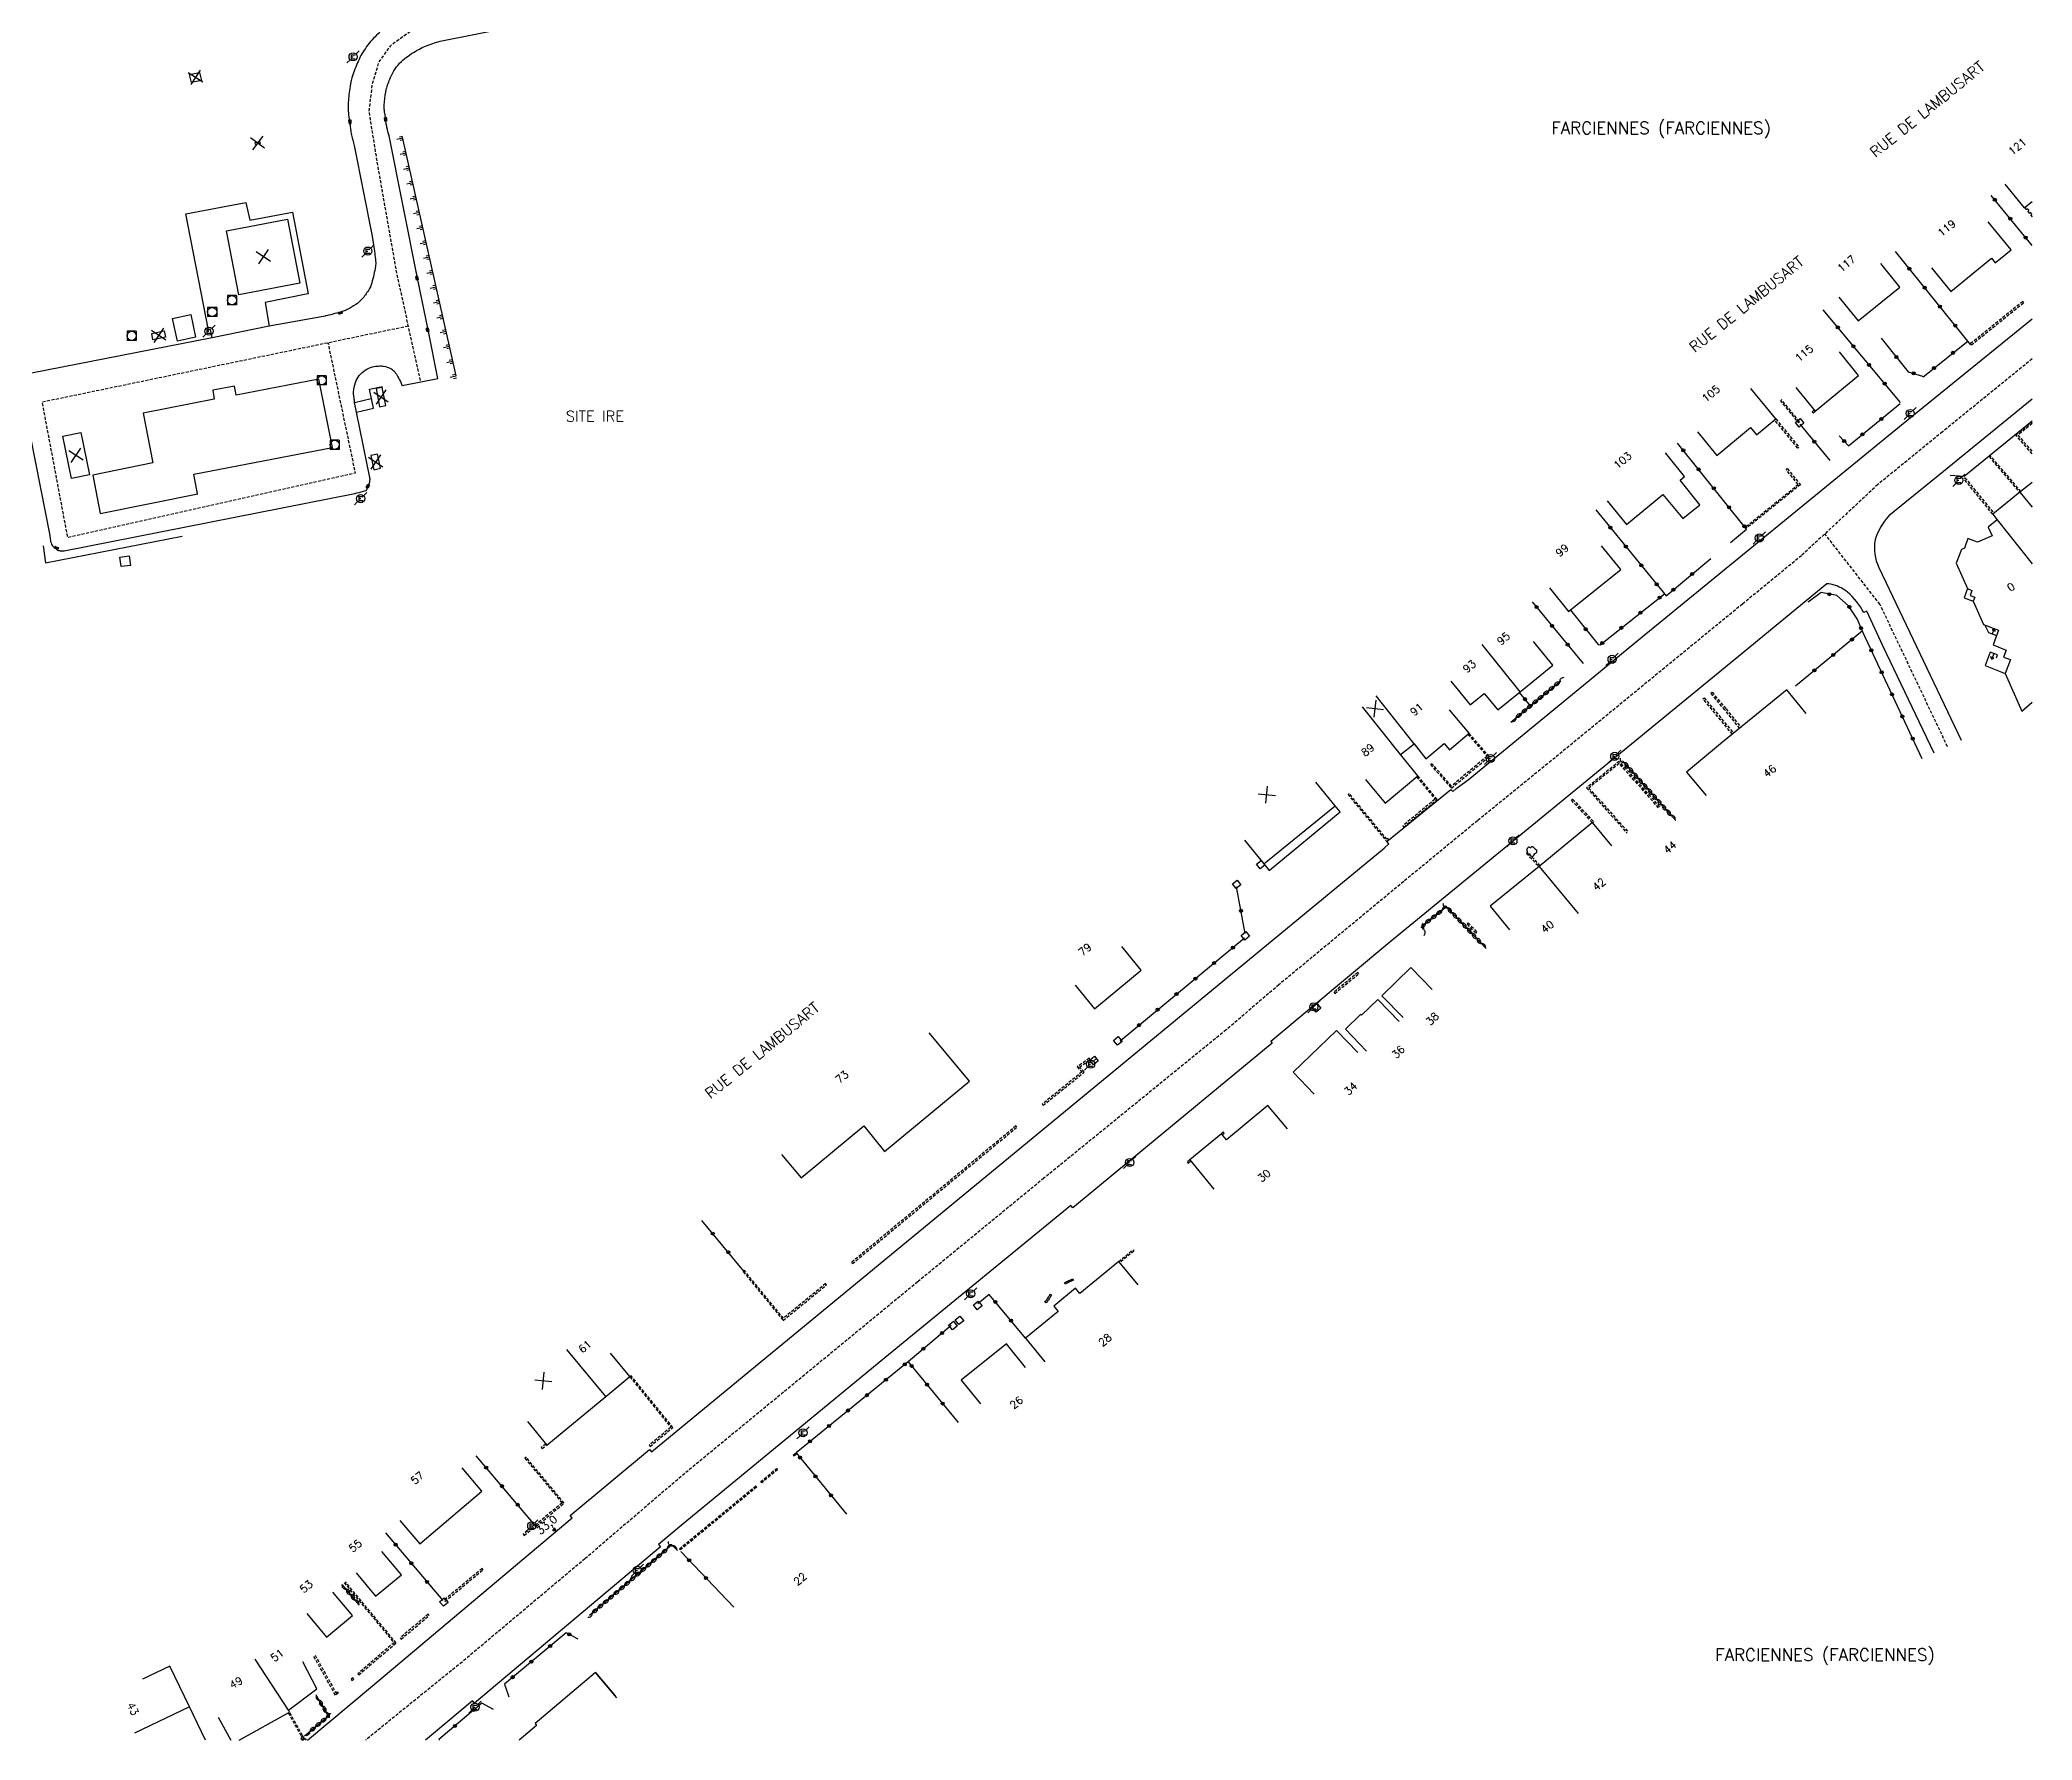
# Model space of a CAD drawing. Header units: millimetres. Extents: x 160999 to 162000, y 126000 to 127000.
# Drawn here: x 161673.2 to 162000, y 126000 to 126278.9 of the extents above; entities that cross this region are included whole.
import ezdxf
from ezdxf.enums import TextEntityAlignment as Align

# ---------------------------------------------------------------- set-up
doc = ezdxf.new("R2010")
doc.units = ezdxf.units.MM
doc.linetypes.add('DASHED', pattern=[0.75, 0.5, -0.25])
doc.layers.get('0').update_dxf_attribs({"linetype": 'CONTINUOUS'})
for name, color, linetype in [('W0001', 6, 'DASHED'), ('W0008', 7, 'CONTINUOUS'), ('W0017', 7, 'CONTINUOUS'), ('W0100', 7, 'CONTINUOUS'), ('W0112', 1, 'DASHED'), ('W0211', 2, 'CONTINUOUS'), ('W0300', 7, 'CONTINUOUS'), ('W0302', 3, 'CONTINUOUS'), ('W0310', 3, 'CONTINUOUS'), ('W0322', 7, 'CONTINUOUS'), ('W0334', 7, 'CONTINUOUS'), ('W0400', 7, 'CONTINUOUS'), ('W0420', 7, 'CONTINUOUS'), ('W0471', 7, 'CONTINUOUS'), ('W0851', 7, 'CONTINUOUS'), ('W0980', 7, 'CONTINUOUS'), ('W0989', 7, 'CONTINUOUS'), ('W0991', 7, 'CONTINUOUS'), ('W1102', 7, 'CONTINUOUS')]:
    doc.layers.add(name, color=color, linetype=linetype)
doc.styles.get("Standard").update_dxf_attribs({"font": 'romans.shx', "width": 0.85})

# ---------------------------------------------------------------- blocks, each defined once
blk = doc.blocks.new('t211o')
at = {"color": 0, "linetype": 'Continuous'}
for p, q in [((-0.29, 0.5), (-0.29, 0)), ((0, 1), (0, 0)), ((0.29, 0.5), (0.29, 0))]:
    blk.add_line(p, q, dxfattribs=at)
blk = doc.blocks.new('t991o')
at = {"color": 0, "linetype": 'Continuous'}
for p, q in [((-1, 1), (1, -1)), ((-1, -1), (1, 1))]:
    blk.add_line(p, q, dxfattribs=at)
blk = doc.blocks.new('T400')
for p, q in [((-0.15, 0.3), (0.15, 0.3)), ((-0.15, -0.25), (-0.15, 0.3)), ((-0.15, 0.15), (0.15, 0.15)), ((-0.15, 0), (0.15, 0)), ((0.15, 0.3), (0.15, -0.25)), ((-0.15, -0.15), (0.15, -0.15)), ((-0.15, -0.25), (-0.15, -0.3)), ((-0.15, -0.3), (0.15, -0.3)), ((0.15, -0.3), (0.15, -0.25))]:
    blk.add_line(p, q)
blk = doc.blocks.new('T471')
for p, q in [((-0.333334, 0.333334), (-0.333334, -0.333334)), ((-0.333334, 0.333334), (0.333334, 0.333334)), ((-0.333334, 0), (0, 0)), ((0.500001, 0.500001), (1.000002, 1.000002)), ((-0.500001, -0.500001), (-1.000002, -1.000002)), ((-0.333334, -0.333334), (0.333334, -0.333334))]:
    blk.add_line(p, q)
blk.add_ellipse((0, 0), major_axis=(0.471405, 0.471405), ratio=1, start_param=5.4977871438, end_param=11.780972451)
blk = doc.blocks.new('T420')
for p, q in [((0.75, 0.75), (-0.75, 0.75)), ((-0.75, 0.75), (-0.75, -0.75)), ((0.75, 0.75), (0.75, -0.75)), ((0.75, -0.75), (-0.75, -0.75))]:
    blk.add_line(p, q)
blk.add_ellipse((0, 0), major_axis=(-0.53, 0.53), ratio=1, start_param=3.926991, end_param=10.210176)
blk = doc.blocks.new('T300')
for p, q in [((-0.8, 0.51), (-0.86, 0.34)), ((-0.86, 0.34), (-0.86, 0.17)), ((-0.86, 0.17), (-0.74, 0.06)), ((-0.69, 0.63), (-0.8, 0.51)), ((-0.8, -0.06), (-0.74, 0.06)), ((-0.74, 0.06), (-0.69, 0.11)), ((-0.57, 0.69), (-0.69, 0.63)), ((-0.46, 0.69), (-0.57, 0.69)), ((-0.29, 0.63), (-0.46, 0.69)), ((-0.29, 0.63), (-0.17, 0.74)), ((-0.23, 0.57), (-0.29, 0.63)), ((-0.17, 0.74), (-0.06, 0.8)), ((-0.06, 0.8), (0.06, 0.8)), ((0.06, 0.8), (0.23, 0.74)), ((0.23, 0.74), (0.34, 0.63)), ((0.34, 0.63), (0.4, 0.51)), ((0.46, 0.46), (0.34, 0.46)), ((0.4, 0.51), (0.4, 0.46)), ((0.57, 0.4), (0.46, 0.46)), ((0.57, 0.4), (0.69, 0.29)), ((0.69, 0.29), (0.74, 0.17)), ((0.74, 0.06), (0.69, -0.17)), ((0.74, 0.17), (0.74, 0.06)), ((-0.8, -0.17), (-0.8, -0.06)), ((-0.8, -0.23), (-0.8, -0.17)), ((-0.74, -0.34), (-0.8, -0.23)), ((-0.69, -0.4), (-0.74, -0.34)), ((-0.51, -0.46), (-0.69, -0.4)), ((-0.4, -0.46), (-0.51, -0.46)), ((-0.4, -0.46), (-0.34, -0.46)), ((-0.34, -0.46), (-0.34, -0.4)), ((-0.34, -0.51), (-0.34, -0.46)), ((-0.29, -0.63), (-0.34, -0.51)), ((-0.17, -0.74), (-0.29, -0.63)), ((-0.06, -0.8), (-0.17, -0.74)), ((0.06, -0.8), (-0.06, -0.8)), ((0.17, -0.74), (0.06, -0.8)), ((0.23, -0.69), (0.17, -0.74)), ((0.29, -0.46), (0.23, -0.46)), ((0.29, -0.63), (0.23, -0.69)), ((0.46, -0.4), (0.29, -0.46)), ((0.34, -0.51), (0.29, -0.63)), ((0.34, -0.51), (0.34, -0.46)), ((0.57, -0.34), (0.46, -0.4)), ((0.63, -0.29), (0.57, -0.34)), ((0.69, -0.17), (0.63, -0.29))]:
    blk.add_line(p, q)
blk = doc.blocks.new('t112o')
at = {"color": 0, "linetype": 'Continuous'}
for p, q in [((-0.5, 0.5), (0.5, 0.5)), ((-0.5, -0.5), (-0.5, 0.5)), ((0.5, 0.5), (0.5, -0.5)), ((0.5, -0.5), (-0.5, -0.5))]:
    blk.add_line(p, q, dxfattribs=at)
blk = doc.blocks.new('T851')
for p, q in [((-0.25, -0.15), (0, 0.32)), ((0, 0.32), (0.25, -0.15)), ((-0.25, -0.15), (0.25, -0.15))]:
    blk.add_line(p, q)
for major_axis in [(-0.106, 0.106), (-0.0354, 0.0354), (-0.0236, 0.0236)]:
    blk.add_ellipse((0, 0), major_axis=major_axis, ratio=1, start_param=3.926991, end_param=10.210176)
blk = doc.blocks.new('t322o')
at = {"color": 0, "linetype": 'Continuous'}
for radius in [0.25, 0.15]:
    blk.add_circle((0, 0), radius, dxfattribs=at)
blk = doc.blocks.new('t310o')
at = {"color": 0, "linetype": 'Continuous'}
for centre, start, end in [((-0.5, 0.38), 216.8699, 323.1304), ((0.5, -0.37), 36.8699, 143.1303)]:
    blk.add_arc(centre, 0.625, start, end, dxfattribs=at)

msp = doc.modelspace()

# ---------------------------------------------------------------- linework, layer by layer
at = {"layer": 'W0001', "flags": 128}
for points in [[(161917.86, 126586.38), (161920.55, 126572.57), (161927.73, 126537.23), (161932.76, 126512.83), (161940.3, 126472.92), (161949.81, 126423.42), (161953.58, 126404.33), (161956.09, 126390.16), (161957.57, 126381.05), (161958.09, 126374.57), (161957.74, 126369.02), (161956.84, 126362.49), (161954.82, 126355.34), (161951.97, 126347.49), (161948.21, 126341), (161945.36, 126337.39), (161940.57, 126331.69), (161933.9, 126326), (161925.63, 126321.07), (161915.14, 126316.62), (161900.95, 126314.17), (161821.62, 126298.03), (161748.6, 126283.98), (161739.01, 126281.96), (161733.94, 126280.23), (161730.67, 126277.87), (161728.8, 126275.23), (161727.69, 126271.48), (161727.2, 126267.1), (161728.51, 126258.94), (161731.78, 126240.33), (161735.67, 126222.79)], [(161733.64, 126231.93), (161718.65, 126228.8), (161673.59, 126219.46), (161677.75, 126197.31), (161725, 126207.86), (161720.54, 126229.2)]]:
    msp.add_lwpolyline(points, dxfattribs=at)
at = {"layer": 'W0001'}
for points in [[(162000, 126226.56), (161985.29, 126214.6), (161974.68, 126205.95), (161962.16, 126194.29), (161952.49, 126186.35), (161920.53, 126160.16), (161909.03, 126150.81), (161896.92, 126140.84), (161876.46, 126123.91), (161867.79, 126116.49), (161837.9, 126092.16), (161817.21, 126075.17), (161796.35, 126058.01), (161779, 126043.74), (161762.63, 126029.75), (161742.48, 126012.82), (161726.66, 126000)], [(161986.13, 126162.96), (161975.03, 126186.31), (161966, 126197.87)]]:
    msp.add_lwpolyline(points, dxfattribs=at)
at = {"layer": 'W0008', "flags": 128}
for points in [[(161671.74, 126213.41), (161674.86, 126197.6), (161674.92, 126197.04, 0.07484), (161675.15, 126196.18, 0.111493), (161675.51, 126195.7, 0.05612), (161676.2, 126195.22, 0.091944), (161676.7, 126195.06, 0.056521), (161676.86, 126195.06, 0.023243), (161677.22, 126195.11), (161724.91, 126204.5), (161725.23, 126204.57, 0.016877), (161726.68, 126204.97, 0.180881), (161726.79, 126205.05, 0.035398), (161727.12, 126205.66, 0.042021), (161727.3, 126206.21, 0.028772), (161727.36, 126206.5, 0.024119), (161727.39, 126206.86), (161725.18, 126217.85), (161724.83, 126219.43), (161724.82, 126219.78, 0.054811), (161724.71, 126220.58, -0.082487), (161724.67, 126221.13, -0.063106), (161725.01, 126222.7, -0.079741), (161725.63, 126223.82, -0.083069), (161726.6, 126224.72, -0.082821), (161727.81, 126225.25, -0.046599), (161728.79, 126225.4, -0.057976), (161729.59, 126225.36, -0.07489), (161730.79, 126224.97, -0.112834), (161731.43, 126224.43, -0.032889), (161731.97, 126223.63, -0.027416), (161732.49, 126222.59, -0.072694), (161732.59, 126222.24, 0.434423), (161732.64, 126222.2), (161738.5, 126223.33), (161736.91, 126231.31), (161735.19, 126239.83), (161730.5, 126263.13, -0.011449), (161730.15, 126264.55, -0.019535), (161730.05, 126265.1, -0.004013), (161729.78, 126267.09, -0.010369), (161729.72, 126267.65, -0.038625), (161729.72, 126268.21, -0.021424), (161729.97, 126270.34, -0.040897), (161730.19, 126271.27, -0.028696), (161730.95, 126273.18, -0.054846), (161731.73, 126274.46, -0.053798), (161732.82, 126275.6, -0.045904), (161735.1, 126277.19, -0.048784), (161737.37, 126278.21, -0.003959), (161738.58, 126278.6, 0.008809), (161738.91, 126278.66), (161750.48, 126280.99)], [(161729, 126280.13, 0.053798), (161727.03, 126278.07, 0.054846), (161725.58, 126275.68, 0.028696), (161724.57, 126273.14, 0.040897), (161724.12, 126271.27, 0.021424), (161723.81, 126268.63, 0.038625), (161723.82, 126267.16, 0.010369), (161723.9, 126266.35, 0.004013), (161724.18, 126264.27, 0.019535), (161724.36, 126263.27, 0.011449), (161724.78, 126261.59), (161727.72, 126246.7), (161727.96, 126245.26, -0.019119), (161728.31, 126242.57, -0.062928), (161728.28, 126241.75, -0.031336), (161727.67, 126239.02, -0.066186), (161727.13, 126237.81, -0.045789), (161726.06, 126236.37, -0.061068), (161725.04, 126235.48, -0.02443), (161723.66, 126234.65, -0.053303), (161722.98, 126234.37, -0.005857), (161721.97, 126234.09, -0.004349), (161720.59, 126233.73, -0.004425), (161720.18, 126233.63, -0.01113), (161720.02, 126233.6), (161710.87, 126231.93), (161701.51, 126230.01), (161671.84, 126224.24)], [(162000, 126219.97), (161985.44, 126208.11), (161976.47, 126200.81, 0.106), (161974.25, 126196.89, 0.1636), (161974.86, 126192.37), (161988.38, 126164.03)], [(161983.92, 126161.9), (161975.52, 126179.48), (161972.86, 126185.17), (161972.42, 126184.95, 0.0816), (161969.69, 126188.33, 0.1014), (161967.5, 126189.47, 0.0282), (161966.34, 126189.69), (161951.82, 126177.73), (161894.66, 126130.9), (161875.14, 126114.6), (161875.36, 126114.32), (161851.15, 126094.33), (161842.64, 126087.33), (161842.32, 126087.7), (161812.41, 126063.18), (161778.4, 126035.22), (161774.7, 126032.11), (161775.02, 126031.69), (161744.53, 126006.08), (161744.2, 126006.44), (161737.78, 126001.1), (161736.47, 126000)]]:
    msp.add_lwpolyline(points, format="xyb", dxfattribs=at)
for points in [[(161717.11, 126000), (161727.46, 126008.66), (161760.53, 126036.46), (161760.2, 126036.86), (161773.24, 126047.66), (161773.56, 126047.29), (161833.39, 126096.55), (161893.72, 126146.3), (161894.48, 126147), (161894.18, 126147.38), (161904.68, 126155.94), (161904.98, 126155.61), (161905.52, 126156.11), (161907.52, 126157.54), (161927.34, 126173.84), (161934.84, 126179.97), (161980.07, 126216.97), (162000, 126233.14)], [(161716.33, 126000), (161716.68, 126000.29), (161716.93, 126000)]]:
    msp.add_lwpolyline(points, dxfattribs=at)
at = {"layer": 'W0017', "flags": 128}
for points in [[(161701.51, 126230.01), (161701.25, 126231.38), (161700.9, 126231.3), (161697.18, 126250.34), (161707.03, 126252.24), (161707.65, 126249.3), (161714.65, 126250.63), (161717.26, 126237.24), (161717.2, 126237.24), (161710.21, 126235.82), (161710.87, 126231.93)], [(161725.18, 126217.85), (161727.94, 126218.48), (161727.31, 126221.59), (161729.43, 126222.05)], [(161724.82, 126219.42), (161727.58, 126220.05)]]:
    msp.add_lwpolyline(points, dxfattribs=at)
for points in [[(161698.77, 126230.13), (161695.8, 126229.5), (161695.01, 126233.22), (161697.98, 126233.85)], [(161686.56, 126192.51), (161686.36, 126194.06), (161687.91, 126194.25), (161688.1, 126192.7)]]:
    msp.add_lwpolyline(points, close=True, dxfattribs=at)
at = {"layer": 'W0100', "flags": 128}
for points in [[(161698.08, 126271.89), (161697.8, 126273.23), (161699.44, 126273.57), (161699.72, 126272.23)], [(161708.59, 126261.76), (161708.54, 126262.08), (161709.3, 126262.19), (161709.35, 126261.88)], [(161705.86, 126237.07), (161703.87, 126247.56), (161713.87, 126249.46), (161715.86, 126238.97)], [(161693.63, 126231.15), (161693.83, 126230.12), (161691.79, 126229.72), (161691.59, 126230.75)], [(161705.16, 126222.09), (161701.61, 126221.43), (161701.85, 126219.96), (161690.18, 126217.65), (161691.78, 126209.5), (161681.91, 126207.51), (161683.13, 126201.22), (161699.12, 126204.42), (161699.08, 126204.44), (161698.49, 126207.65), (161721.24, 126212.06), (161718.98, 126223.23), (161705.45, 126220.64)], [(161728.94, 126218.7), (161729.98, 126218.9), (161729.4, 126221.9), (161728.37, 126221.71)], [(161681.36, 126207.53), (161678.45, 126206.94), (161677.02, 126213.89), (161679.93, 126214.49)], [(161728.63, 126210.92), (161727.54, 126210.7), (161728.02, 126208.39), (161729.11, 126208.62)]]:
    msp.add_lwpolyline(points, close=True, dxfattribs=at)
for points in [[(161995.54, 126255.2), (161998.7, 126251.33), (162000, 126252.39)], [(161968.31, 126236.68), (161971.45, 126232.79), (161978.32, 126238.33), (161975.18, 126242.23)], [(161961.26, 126221.87), (161964.42, 126218), (161971.54, 126223.83), (161968.38, 126227.7)], [(161945.11, 126214.58), (161948.3, 126210.73), (161953.83, 126215.29), (161954.77, 126214.13), (161957.96, 126216.72), (161953.87, 126221.73)], [(162000, 126206.3), (161998, 126204.68), (161993.55, 126201.08), (161994.25, 126200.19), (161992.8, 126198.99), (161993.43, 126197.57), (161991.04, 126196.5), (161989.47, 126197.1), (161988.9, 126195.52), (161988.39, 126195.28), (161987.55, 126193.06), (161989.39, 126188.89), (161990.1, 126188.57), (161989.82, 126187.78), (161990.58, 126187.48), (161990.35, 126186.8), (161992.02, 126182.99), (161994.46, 126182.05), (161993.61, 126179.64), (161995.73, 126178.8), (161995.32, 126177.66), (161996.45, 126177.25), (161995.57, 126174.98), (161998.33, 126168.78), (162000, 126170.28)], [(161904.67, 126173.7), (161907.8, 126169.81), (161910.12, 126171.67), (161912.35, 126168.98), (161916.04, 126171.94), (161921.38, 126176.35), (161918.19, 126180.2)], [(161962.94, 126168.4), (161959.79, 126172.27), (161949.23, 126163.68), (161943.33, 126158.8), (161946.51, 126154.94)], [(161890.67, 126157.57), (161893.86, 126153.72), (161899.24, 126158.18), (161896.39, 126161.66), (161898.64, 126163.45), (161900.58, 126160.99), (161903.55, 126163.5), (161904.41, 126162.46), (161907.64, 126165.17), (161904.42, 126169)], [(161870.83, 126147.61), (161873.99, 126143.73), (161885.7, 126153.28), (161882.54, 126157.15)], [(161931.07, 126146.68), (161927.87, 126150.52), (161919.17, 126143.29), (161911.11, 126136.79), (161914.25, 126132.89)], [(161843.03, 126123.82), (161846.21, 126119.96), (161853.89, 126126.3), (161850.71, 126130.16)], [(161794.9, 126096.09), (161798.09, 126092.24), (161808.39, 126100.78), (161811.75, 126096.58), (161825.7, 126108.07), (161819.12, 126116.04)], [(161889.38, 126112.81), (161885.92, 126116.42), (161878.78, 126109.59), (161882.24, 126105.97)], [(161753.21, 126052.27), (161756.39, 126048.41), (161766.04, 126056.36), (161770.02, 126059.63), (161766.85, 126063.5)], [(161834.92, 126061.1), (161831.79, 126065), (161824.37, 126059.04), (161827.5, 126055.14)], [(161732.3, 126036.02), (161735.54, 126032.21), (161745.74, 126040.86), (161742.5, 126044.67)], [(161725.1, 126027.44), (161728.3, 126023.6), (161732.53, 126027.13), (161729.33, 126030.97)], [(161717.05, 126020.75), (161720.26, 126016.91), (161724.49, 126020.45), (161721.29, 126024.28)], [(161700.42, 126000), (161697.76, 126005.49), (161694.57, 126012.14), (161690.06, 126009.98)], [(161767.84, 126006.96), (161764.35, 126011.08), (161754.45, 126002.71), (161754.71, 126002.4), (161751.87, 126000)]]:
    msp.add_lwpolyline(points, dxfattribs=at)
at = {"layer": 'W0100'}
for points in [[(161983.49, 126241.5), (161986.66, 126237.64), (161993.32, 126243.09), (161993.95, 126242.32), (161996.56, 126244.44), (161992.81, 126249.06)], [(161930.27, 126203.3), (161933.44, 126199.43), (161939.45, 126204.35), (161942.71, 126200.39), (161945.49, 126202.61), (161942.26, 126206.66), (161942.99, 126207.25), (161939.87, 126211.16)], [(161920.84, 126189), (161923.98, 126185.12), (161932.52, 126192.02), (161929.38, 126195.91)], [(161992.26, 126182.9), (161992.83, 126181.67), (161994.15, 126181.18)], [(161993.44, 126181.44), (161993.8, 126182.29), (161993.43, 126182.14), (161993.95, 126181.92), (161993.8, 126182.29)], [(161994.13, 126177.55), (161994.3, 126178.02), (161993.11, 126178.46), (161992.27, 126176.3), (161995.57, 126174.98)], [(161993.71, 126178.24), (161993.36, 126177.3), (161993.72, 126177.47), (161993.19, 126177.67), (161993.36, 126177.3)], [(161896.81, 126118.51), (161893.33, 126122.1), (161898.08, 126126.72), (161901.57, 126123.14)], [(161896.17, 126117.9), (161892.7, 126121.5), (161890, 126118.9), (161889.86, 126119.04), (161887.36, 126116.63), (161890.83, 126113.03)], [(161877.85, 126100.27), (161874.66, 126104.11), (161867.88, 126098.48), (161867.06, 126099.48), (161861.84, 126095.2), (161865.81, 126090.37)], [(161853.36, 126074.66), (161850.18, 126078.52), (161843.81, 126073.25), (161843.1, 126074.12), (161839.53, 126071.17), (161840.24, 126070.31), (161834.9, 126065.92), (161838.07, 126062.06)], [(161705.93, 126000), (161714.19, 126004.6), (161713.99, 126004.9), (161718.69, 126008.44), (161716.35, 126012.86)], [(161764.35, 126011.08), (161767.58, 126007.26)], [(161702.46, 126003.79), (161704.57, 126000)]]:
    msp.add_lwpolyline(points, dxfattribs=at)
at = {"layer": 'W0112'}
for points in [[(161998.77, 126251.39), (162000, 126249.87)], [(162000, 126250.26), (161998.97, 126251.55)], [(161958.66, 126219.76), (161961.62, 126216.14), (161961.82, 126216.3), (161958.86, 126219.91)], [(161964.26, 126218.19), (161963.94, 126217.91), (161964.11, 126217.72), (161964.42, 126218)], [(161957.96, 126216.72), (161961.75, 126212.09), (161961.56, 126211.93), (161957.76, 126216.57)], [(162000, 126210.99), (161997.32, 126214.1), (162000, 126216.29)], [(162000, 126215.96), (161997.67, 126214.07), (162000, 126211.37)], [(161998.16, 126204.81), (161993.12, 126210.71), (161992.93, 126210.55), (161997.97, 126204.65)], [(161993.55, 126201.08), (161988.78, 126206.92), (161988.97, 126207.08), (161993.74, 126201.23)], [(161952.04, 126165.96), (161949.6, 126168.99), (161947.31, 126171.73), (161947.5, 126171.89), (161949.79, 126169.15), (161952.23, 126166.12)], [(161950.85, 126164.99), (161946, 126170.83), (161946.2, 126170.99), (161951.04, 126165.15)], [(161907.45, 126165.01), (161910.59, 126161.37), (161904.76, 126156.5), (161901.53, 126160.17), (161901.34, 126160.01), (161904.74, 126156.15), (161910.95, 126161.35), (161907.64, 126165.17)], [(161899.05, 126158.02), (161902.06, 126154.34), (161896.76, 126149.97), (161896.92, 126149.78), (161902.41, 126154.3), (161899.24, 126158.18)], [(161938.93, 126153.1), (161932.29, 126160.55), (161926.93, 126156.21), (161933.57, 126148.76)], [(161938.74, 126152.93), (161932.27, 126160.2), (161927.29, 126156.18), (161933.76, 126148.93)], [(161887.75, 126155.15), (161894.14, 126147.42), (161894.49, 126147.72), (161894.33, 126147.91), (161894.17, 126147.77), (161887.94, 126155.31)], [(161927.85, 126150.51), (161924.45, 126154.17), (161924.63, 126154.34), (161928.07, 126150.64), (161927.9, 126150.49)], [(161919.33, 126143.42), (161917.25, 126145.64), (161917.07, 126145.46), (161919.14, 126143.26)], [(161867.19, 126099.32), (161867.49, 126099.59), (161867.33, 126099.78), (161866.99, 126099.48), (161867.02, 126099.45)], [(161861.84, 126095.2), (161861.4, 126094.84), (161861.56, 126094.64), (161862, 126095)], [(161850.18, 126078.51), (161852.49, 126080.41), (161852.65, 126080.21), (161850.34, 126078.32)], [(161770, 126059.61), (161776.71, 126051.33), (161773.16, 126048.37), (161773.32, 126048.18), (161777.06, 126051.3), (161770.2, 126059.77), (161770.02, 126059.63)], [(161756.22, 126048.61), (161755.47, 126048.02), (161755.62, 126047.82), (161756.38, 126048.42)], [(161739.68, 126022.76), (161745.92, 126027.96), (161745.76, 126028.16), (161739.52, 126022.94)], [(161723.14, 126025.81), (161731.32, 126015.99), (161725.39, 126010.89), (161725.55, 126010.71), (161731.67, 126015.96), (161723.33, 126025.97)], [(161718.37, 126013.93), (161721.79, 126007.77), (161722.02, 126007.93), (161722.17, 126007.73), (161721.71, 126007.4), (161718.15, 126013.81)], [(161713.97, 126004.48), (161716.11, 126000.66), (161716.27, 126000.4), (161716.05, 126000.22), (161716.21, 126000.03), (161716.6, 126000.35), (161716.32, 126000.79), (161714.19, 126004.6)]]:
    msp.add_lwpolyline(points, dxfattribs=at)
for points in [[(161990.02, 126228.85), (161998.61, 126235.79), (161998.46, 126235.98), (161989.86, 126229.04)], [(161953.09, 126199.07), (161961.63, 126205.97), (161959.64, 126208.42), (161959.84, 126208.57), (161961.98, 126205.93), (161953.25, 126198.87)], [(161907.5, 126134.08), (161908.92, 126132.55), (161908.73, 126132.38), (161907.31, 126133.91)], [(161885.61, 126122.48), (161889.58, 126125.74), (161889.42, 126125.93), (161885.46, 126122.67)], [(161837.8, 126104.14), (161844.52, 126109.57), (161843.74, 126110.39), (161845.5, 126111.64), (161845.35, 126111.85), (161843.36, 126110.43), (161844.15, 126109.6), (161837.64, 126104.33)], [(161833.33, 126100.75), (161806.34, 126078.35), (161806.5, 126078.16), (161833.49, 126100.56)], [(161788.6, 126076.85), (161795.15, 126068.85), (161802.27, 126074.69), (161802.11, 126074.88), (161795.19, 126069.2), (161788.79, 126077.01)], [(161842.75, 126075.44), (161842.59, 126075.37), (161842.44, 126075.3), (161842.28, 126075.23), (161842.13, 126075.16), (161841.97, 126075.09), (161841.86, 126075.04), (161841.75, 126074.98), (161841.64, 126074.93), (161841.52, 126074.87), (161841.41, 126074.81), (161841.3, 126075.03), (161841.41, 126075.09), (161841.52, 126075.15), (161841.64, 126075.21), (161841.75, 126075.26), (161841.87, 126075.32), (161842.02, 126075.39), (161842.18, 126075.46), (161842.34, 126075.53), (161842.5, 126075.6), (161842.65, 126075.67)], [(161838.09, 126071.86), (161838.18, 126071.99), (161838.28, 126072.12), (161838.37, 126072.25), (161838.46, 126072.38), (161838.55, 126072.51), (161838.64, 126072.64), (161838.72, 126072.76), (161838.8, 126072.89), (161838.89, 126073.01), (161838.97, 126073.13), (161839.18, 126072.99), (161839.09, 126072.87), (161839.01, 126072.75), (161838.93, 126072.62), (161838.84, 126072.5), (161838.76, 126072.37), (161838.67, 126072.24), (161838.57, 126072.11), (161838.48, 126071.98), (161838.39, 126071.85), (161838.29, 126071.71)], [(161797.37, 126046.95), (161796.94, 126046.57), (161796.77, 126046.76), (161797.2, 126047.14)], [(161752.78, 126046.25), (161758.88, 126038.93), (161754.51, 126035.28), (161754.67, 126035.09), (161759.23, 126038.89), (161752.97, 126046.41)], [(161794.23, 126044.36), (161791.63, 126042.21), (161791.47, 126042.4), (161794.07, 126044.55)], [(161778.13, 126031.39), (161790.64, 126041.7), (161790.8, 126041.5), (161778.29, 126031.2)], [(161754.36, 126035.32), (161752.53, 126033.78), (161752.69, 126033.59), (161754.52, 126035.13)], [(161736.95, 126020.65), (161732.31, 126016.76), (161732.47, 126016.56), (161737.11, 126020.46)], [(161724.41, 126009.79), (161724.72, 126010), (161724.58, 126010.21), (161724.27, 126009.99)]]:
    msp.add_lwpolyline(points, close=True, dxfattribs=at)
at = {"layer": 'W0211', "flags": 128}
msp.add_lwpolyline([(161741.49, 126223.77), (161732.74, 126262.92)], dxfattribs=at)
at = {"layer": 'W0302', "flags": 128}
msp.add_lwpolyline([(161673.79, 126195.91), (161674.15, 126193.09), (161696.56, 126197.48)], dxfattribs=at)
at = {"layer": 'W0310', "flags": 128}
for points in [[(161914.5, 126166.99), (161917.71, 126169.65), (161922.7, 126173.78)], [(161910.47, 126129.84), (161903.92, 126136.71), (161900.11, 126133.67), (161900.16, 126132.97)], [(161777.8, 126031.09), (161776.87, 126032.02), (161763.37, 126020.43)], [(161716.66, 126000.71), (161720.57, 126003.94), (161718.68, 126007.24)]]:
    msp.add_lwpolyline(points, dxfattribs=at)
at = {"layer": 'W0310'}
for points in [[(161932.82, 126160.64), (161941.55, 126150.84)], [(161725.66, 126022.12), (161722.8, 126025.55)]]:
    msp.add_lwpolyline(points, dxfattribs=at)
at = {"layer": 'W0322'}
for points in [[(162000, 126245.17), (161993.3, 126253.38)], [(161989.89, 126228.91), (161977.59, 126244.17)], [(161917.71, 126169.65), (161915.94, 126171.85)], [(161788.71, 126076.95), (161781.83, 126085.24)], [(161815.64, 126062.08), (161823.83, 126052.13)], [(161754.21, 126035.56), (161744.81, 126046.63)], [(161747.65, 126005.01), (161745.71, 126006.09), (161738.69, 126000.1), (161738.8, 126000)]]:
    msp.add_lwpolyline(points, dxfattribs=at)
at = {"layer": 'W0322', "flags": 128}
for points in [[(161978.38, 126219.44), (161965.73, 126234.6)], [(161975.21, 126229.97), (161979.68, 126224.47), (161982.02, 126223.73), (161982.12, 126223.61), (161989.43, 126229.49)], [(161968.35, 126213.97), (161969.89, 126212.33), (161978.37, 126219.25)], [(161961.91, 126215.85), (161966.81, 126209.9)], [(161950.55, 126196.44), (161953.16, 126198.65), (161941.85, 126212.74)], [(161928.44, 126201.8), (161939.97, 126187.7), (161947.29, 126193.85)], [(161924.26, 126185.34), (161928.8, 126179.73), (161929.14, 126179.69), (161939.69, 126188.05)], [(161981.97, 126160.97), (161972.3, 126181.62), (161971.29, 126183.91), (161969.9, 126186.08), (161967.95, 126187.74), (161965.41, 126188.23), (161963.29, 126186.67)], [(161917.99, 126186.71), (161926.37, 126176.61)], [(161972.16, 126181.95), (161961.19, 126172.91)], [(161870.93, 126132.3), (161869.49, 126139.96)], [(161850.4, 126114.73), (161870.84, 126131.59)], [(161834.9, 126065.92), (161828.95, 126073.11), (161827.09, 126071.59)], [(161822.71, 126068.03), (161815.64, 126062.08), (161797.26, 126047.14), (161805.53, 126037.08)], [(161729.94, 126034.02), (161739.33, 126022.89)], [(161787.06, 126021.81), (161778.35, 126030.94)], [(161761.53, 126016.56), (161759.58, 126017.62), (161749.42, 126009.21), (161750.18, 126007.1)]]:
    msp.add_lwpolyline(points, dxfattribs=at)
at = {"layer": 'W0334', "flags": 128}
for points in [[(162000, 126216.35), (161988.83, 126207.25), (161986.55, 126207.46)], [(161989.39, 126188.89), (161988.87, 126187.39), (161990.35, 126186.8)], [(161873.99, 126143.73), (161874.86, 126142.64), (161886.5, 126152.25), (161885.7, 126153.28)]]:
    msp.add_lwpolyline(points, dxfattribs=at)
at = {"layer": 'W1102'}
for points in [[(161998, 126204.68), (162000, 126202.22)], [(161994.25, 126200.19), (162000, 126192.93)], [(161916.04, 126171.94), (161909.79, 126179.74)], [(161898.64, 126163.45), (161892.42, 126171.28)], [(161896.39, 126161.66), (161890.17, 126169.5)], [(161919.17, 126143.29), (161925.56, 126135.6)], [(161766.04, 126056.36), (161759.68, 126064.08)], [(161713.99, 126004.9), (161708.56, 126013.29)], [(161697.76, 126005.49), (161688.76, 126001.13)]]:
    msp.add_lwpolyline(points, dxfattribs=at)

# ---------------------------------------------------------------- block references
at = {"layer": 'W0112'}
for p, rotation in [((161961.87, 126216.08), 309.3813622050236), ((161873.47, 126143.61), 39.3597927198289), ((161869.53, 126140.38), 39.3597927198289), ((161870.95, 126131.93), 39.3597927198289), ((161882.63, 126120.14), 39.99352194758195), ((161850.05, 126114.69), 39.3597927198289), ((161846.13, 126111.48), 39.3597927198289), ((161827.06, 126071.31), 219.0966586978934), ((161822.99, 126068), 39.28764820844592), ((161824.06, 126068.87), 39.0966586978934), ((161739.5, 126022.66), 310.5162744427265)]:
    msp.add_blockref('t112o', p, dxfattribs=dict(at, rotation=rotation))
at = {"layer": 'W0211', "rotation": 102.5967157558146}
for p in [(161732.76, 126262.81), (161733.31, 126260.37), (161733.85, 126257.93), (161734.4, 126255.49), (161734.94, 126253.05), (161735.49, 126250.61), (161736.03, 126248.17), (161736.58, 126245.73), (161737.13, 126243.29), (161737.67, 126240.85), (161738.22, 126238.41), (161738.76, 126235.97), (161739.31, 126233.53), (161739.85, 126231.09), (161740.4, 126228.65), (161740.94, 126226.21), (161741.49, 126223.77)]:
    msp.add_blockref('t211o', p, dxfattribs=at)
at = {"layer": 'W0300'}
msp.add_blockref('T300', (161917.99, 126145.76), dxfattribs=at)
at = {"layer": 'W0310'}
for p, rotation in [((161918.94, 126170.67), 39.6606061762875), ((161919.83, 126171.41), 39.6606061762875), ((161920.72, 126172.15), 39.6606061762875), ((161921.61, 126172.88), 39.6606061762875), ((161922.5, 126173.62), 39.6606061762875), ((161915.39, 126167.72), 39.65333790307365), ((161916.28, 126168.46), 39.65333790307365), ((161917.16, 126169.2), 39.65333790307365), ((161918.05, 126169.93), 39.6606061762875), ((161933.1, 126160.33), 311.7024451739909), ((161933.87, 126159.47), 311.7024451739909), ((161934.63, 126158.6), 311.7024451739909), ((161935.4, 126157.74), 311.7024451739909), ((161936.17, 126156.88), 311.7024451739909), ((161936.94, 126156.02), 311.7024451739909), ((161937.71, 126155.15), 311.7024451739909), ((161938.48, 126154.29), 311.7024451739909), ((161939.25, 126153.43), 311.7024451739909), ((161940.01, 126152.57), 311.7024451739909), ((161940.78, 126151.7), 311.7024451739909), ((161901.4, 126134.7), 218.5758507823025), ((161902.31, 126135.42), 218.5758507823025), ((161903.21, 126136.14), 218.5758507823025), ((161904.09, 126136.53), 133.6333217152354), ((161904.89, 126135.7), 133.6333217152354), ((161905.69, 126134.86), 133.6333217152354), ((161900.5, 126133.98), 218.5758507823025), ((161900.16, 126133.01), 273.6657958576796), ((161906.48, 126134.02), 133.6333217152354), ((161907.28, 126133.19), 133.6333217152354), ((161908.08, 126132.35), 133.6333217152354), ((161908.87, 126131.52), 133.6333217152354), ((161909.67, 126130.68), 133.6333217152354), ((161775.24, 126030.62), 220.646846295649), ((161776.12, 126031.37), 220.646846295649), ((161776.98, 126031.9), 135.0706407003651), ((161770.86, 126026.86), 220.646846295649), ((161771.73, 126027.61), 220.646846295649), ((161772.61, 126028.36), 220.646846295649), ((161773.49, 126029.11), 220.646846295649), ((161774.36, 126029.87), 220.646846295649), ((161723.44, 126024.78), 129.8576814740323), ((161724.18, 126023.89), 129.8576814740323), ((161767.35, 126023.85), 220.646846295649), ((161768.23, 126024.6), 220.646846295649), ((161769.11, 126025.35), 220.646846295649), ((161769.98, 126026.1), 220.646846295649), ((161724.92, 126023), 129.8576814740323), ((161763.85, 126020.84), 220.646846295649), ((161764.72, 126021.59), 220.646846295649), ((161765.6, 126022.34), 220.646846295649), ((161766.48, 126023.1), 220.646846295649), ((161719.07, 126006.55), 119.7226339222725), ((161719.65, 126005.55), 119.7226339222725), ((161720.22, 126004.55), 119.7226339222725), ((161717.55, 126001.44), 39.51195683879534), ((161718.44, 126002.18), 39.51195683879534), ((161719.33, 126002.91), 39.51195683879534), ((161720.22, 126003.65), 39.51195683879534)]:
    msp.add_blockref('t310o', p, dxfattribs=dict(at, rotation=rotation))
at = {"layer": 'W0322'}
for p, rotation in [((161993.88, 126252.67), 129.2129230780094), ((161996.41, 126249.57), 129.2129230780094), ((161998.94, 126246.47), 129.2129230780094), ((161979.85, 126241.37), 128.8867329487858), ((161982.36, 126238.25), 128.8867329487858), ((161984.87, 126235.14), 128.8867329487858), ((161968.13, 126231.73), 129.8376461752391), ((161987.38, 126232.03), 128.8867329487858), ((161970.69, 126228.65), 129.8376461752391), ((161977.74, 126226.87), 309.1119369380046), ((161987.03, 126227.56), 38.81841372706607), ((161973.25, 126225.58), 129.8376461752391), ((161980.55, 126224.2), 342.3131918368618), ((161983.91, 126225.05), 38.81841372706607), ((161975.82, 126222.51), 129.8376461752391), ((161975.27, 126216.72), 39.24064432065228), ((161972.17, 126214.19), 39.24064432065228), ((161942.78, 126211.57), 128.771720743537), ((161964.27, 126212.99), 309.4711868795181), ((161969.17, 126213.09), 313.1752458108288), ((161945.29, 126208.45), 128.771720743537), ((161947.79, 126205.34), 128.771720743537), ((161950.3, 126202.22), 128.771720743537), ((161930.82, 126198.88), 309.2936628996113), ((161952.8, 126199.1), 128.771720743537), ((161933.36, 126195.79), 309.2936628996113), ((161935.89, 126192.69), 309.2936628996113), ((161944.23, 126191.28), 40.02180953152901), ((161938.42, 126189.6), 309.2936628996113), ((161938.89, 126187.42), 38.40507605620822), ((161941.16, 126188.7), 40.02180953152901), ((161966.75, 126187.97), 169.1274380243427), ((161918.71, 126185.85), 309.6824005006431), ((161935.75, 126184.93), 38.40507605620822), ((161970.02, 126185.89), 122.5341615990854), ((161921.26, 126182.77), 309.6824005006431), ((161926.78, 126182.23), 308.9498498902532), ((161932.62, 126182.45), 38.40507605620822), ((161971.95, 126182.4), 113.9054210215082), ((161923.82, 126179.69), 309.6824005006431), ((161929.48, 126179.96), 38.40507605620822), ((161967.37, 126178), 219.4885470341453), ((161970.45, 126180.54), 219.4885470341453), ((161973.63, 126178.77), 115.0889391962901), ((161964.28, 126175.46), 219.4885470341453), ((161975.33, 126175.15), 115.0889391962901), ((161977.02, 126171.53), 115.0889391962901), ((161978.72, 126167.91), 115.0889391962901), ((161980.42, 126164.28), 115.0889391962901), ((161870.23, 126136.03), 100.6820801376109), ((161868.92, 126130), 39.51382970028425), ((161865.83, 126127.46), 39.51382970028425), ((161859.66, 126122.37), 39.51382970028425), ((161862.75, 126124.91), 39.51382970028425), ((161856.57, 126119.82), 39.51382970028425), ((161853.49, 126117.28), 39.51382970028425), ((161783.6, 126083.1), 129.6914970471826), ((161786.16, 126080.03), 129.6914970471826), ((161829.97, 126071.88), 129.6115205690095), ((161821.22, 126066.78), 220.0341002878015), ((161832.52, 126068.8), 129.6115205690095), ((161818.16, 126064.2), 220.0341002878015), ((161815.09, 126061.64), 219.1235206532285), ((161816.21, 126061.39), 309.4290941569577), ((161808.88, 126056.59), 219.1235206532285), ((161811.99, 126059.11), 219.1235206532285), ((161818.75, 126058.3), 309.4290941569577), ((161805.78, 126054.07), 219.1235206532285), ((161821.29, 126055.21), 309.4290941569577), ((161802.68, 126051.54), 219.1235206532285), ((161799.57, 126049.02), 219.1235206532285), ((161746.44, 126044.71), 130.3110617093017), ((161797.91, 126046.35), 309.4290941569915), ((161749.03, 126041.66), 130.3110617093017), ((161800.45, 126043.26), 309.4290941569915), ((161802.99, 126040.17), 309.4290941569915), ((161751.62, 126038.61), 130.3110617093017), ((161731.59, 126032.06), 310.1656056163234), ((161734.17, 126029.01), 310.1656056163234), ((161779.73, 126029.5), 133.6635140786559), ((161736.75, 126025.95), 310.1656056163234), ((161782.49, 126026.6), 133.6635140786559), ((161760.07, 126017.35), 151.329901963501), ((161756.93, 126015.43), 219.6045044387265), ((161753.85, 126012.88), 219.6045044387265), ((161750.77, 126010.33), 219.6045044387265), ((161744.35, 126004.93), 220.4191992995715), ((161741.31, 126002.34), 220.4191992995715)]:
    msp.add_blockref('t322o', p, dxfattribs=dict(at, rotation=rotation))
msp.add_blockref('t322o', (161916.82, 126170.75), dxfattribs=at)
at = {"layer": 'W0400'}
for p, rotation in [((161729.93, 126265.84), 181.9867108478662), ((161724.1, 126265.48), 3.497887130203187), ((161735.09, 126239.82), 189.1891267348159), ((161722.54, 126234.12), 111.7287360350482), ((161736.83, 126231.32), 196.5315599724048), ((161727.03, 126205.69), 329.826125198668), ((161675.97, 126195.54), 247.7576363186622)]:
    msp.add_blockref('T400', p, dxfattribs=dict(at, rotation=rotation))
at = {"layer": 'W0420'}
for p in [(161704.74, 126236.19), (161701.49, 126234.27), (161688.3, 126230.35), (161719.47, 126223.05), (161721.58, 126212.48)]:
    msp.add_blockref('T420', p, dxfattribs=at)
at = {"layer": 'W0471'}
for p in [(161724.61, 126276.11), (161727.03, 126244.25), (161700.97, 126231.11), (161980, 126217.62), (161987.98, 126206.65), (161725.86, 126203.65), (161955.25, 126197.2), (161931.1, 126177.28), (161911.15, 126161.02), (161931.54, 126161.37), (161914.84, 126147.51), (161882.19, 126120.28), (161845.57, 126110.88), (161851.97, 126094.75), (161825.9, 126073.22), (161798.41, 126050.42), (161753.91, 126035.16), (161771.23, 126027.85), (161744.6, 126005.41)]:
    msp.add_blockref('T471', p, dxfattribs=at)
at = {"layer": 'W0851'}
msp.add_blockref('T851', (161757.61, 126034.52), dxfattribs=at)
at = {"layer": 'W0991', "extrusion": (0, 0, -1)}
for p, rotation in [((-161698.77, 126272.74), 348.2120494946444), ((-161708.95, 126261.98), 351.0610970746714), ((-161709.89, 126243.32), 349.2596827694412), ((-161692.7, 126230.43), 348.8722294046606), ((-161679.17, 126210.73), 78.38180065995377)]:
    msp.add_blockref('t991o', p, dxfattribs=dict(at, rotation=rotation))
at = {"layer": 'W0991'}
for p, rotation in [((161729.18, 126220.31), 280.7684269952776), ((161728.32, 126209.65), 281.6894513708551), ((161892.23, 126169.21), 38.42516511032635), ((161874.47, 126155.09), 39.18902840246382), ((161755.81, 126058.95), 39.46211523043989)]:
    msp.add_blockref('t991o', p, dxfattribs=dict(at, rotation=rotation))

# ---------------------------------------------------------------- texts
at = {"layer": 'W0980'}
for p in [(161939.14, 126264.31), (161966.02, 126013.87)]:
    msp.add_text('FARCIENNES (FARCIENNES)', height=2, dxfattribs=at).set_placement(p, align=Align.MIDDLE)
at = {"layer": 'W0989'}
for rotation, p in [(39.0587, (161982.8, 126267.53)), (39.0587, (161953.16, 126235.54)), (39.2135, (161791.72, 126113.16))]:
    msp.add_text('RUE DE LAMBUSART', height=1.75, rotation=rotation, dxfattribs=at).set_placement(p, align=Align.MIDDLE)
msp.add_text('SITE IRE', height=1.75, dxfattribs=at).set_placement((161764.27, 126217.17), align=Align.MIDDLE)
at = {"layer": 'W0991'}
for s, rotation, p in [('121', 39.2129, (161997.58, 126261.39)), ('119', 39.0293, (161985.97, 126248.02)), ('117', 38.8668, (161969.55, 126242.18)), ('115', 39.2636, (161962.6, 126227.5)), ('105', 39.2001, (161947.31, 126220.88)), ('103', 39.3153, (161932.83, 126209.92)), ('99', 38.9498, (161922.91, 126195.18)), ('0', 36.8068, (161996.52, 126189.15)), ('95', 39.5823, (161913.29, 126180.69)), ('93', 38.7642, (161907.7, 126176.13)), ('91', 39.8788, (161899.06, 126169.08)), ('89', 39.6657, (161891.03, 126162.42)), ('46', 39.3054, (161956.94, 126158.96)), ('44', 39.7505, (161940.59, 126146.45)), ('42', 39.7505, (161928.96, 126140.37)), ('40', 38.8883, (161920.48, 126133.42)), ('79', 39.5426, (161844.64, 126129.69)), ('38', 44.2274, (161901.63, 126118.32)), ('36', 44.1908, (161896.04, 126112.89)), ('73', 39.4876, (161804.8, 126108.78)), ('34', 43.7365, (161888.23, 126106.86)), ('30', 39.4071, (161874.03, 126092.6)), ('61', 39.3836, (161762.64, 126064.56)), ('28', 39.4983, (161847.94, 126065.66)), ('26', 38.739, (161833.4, 126055.39)), ('57', 40.3111, (161735.14, 126043.02)), ('33,0', 39.5105, (161756.5, 126035.17)), ('55', 39.8264, (161724.97, 126031.89)), ('53', 39.8577, (161716.93, 126025.2)), ('22', 40.2104, (161797.92, 126026.45)), ('51', 37.0486, (161712.16, 126013.92)), ('49', 29.1176, (161705.4, 126009.44)), ('43', 295.6149, (161688.5, 126005.14))]:
    msp.add_text(s, height=1.25, rotation=rotation, dxfattribs=at).set_placement(p, align=Align.MIDDLE)

doc.saveas('drawing.dxf')
